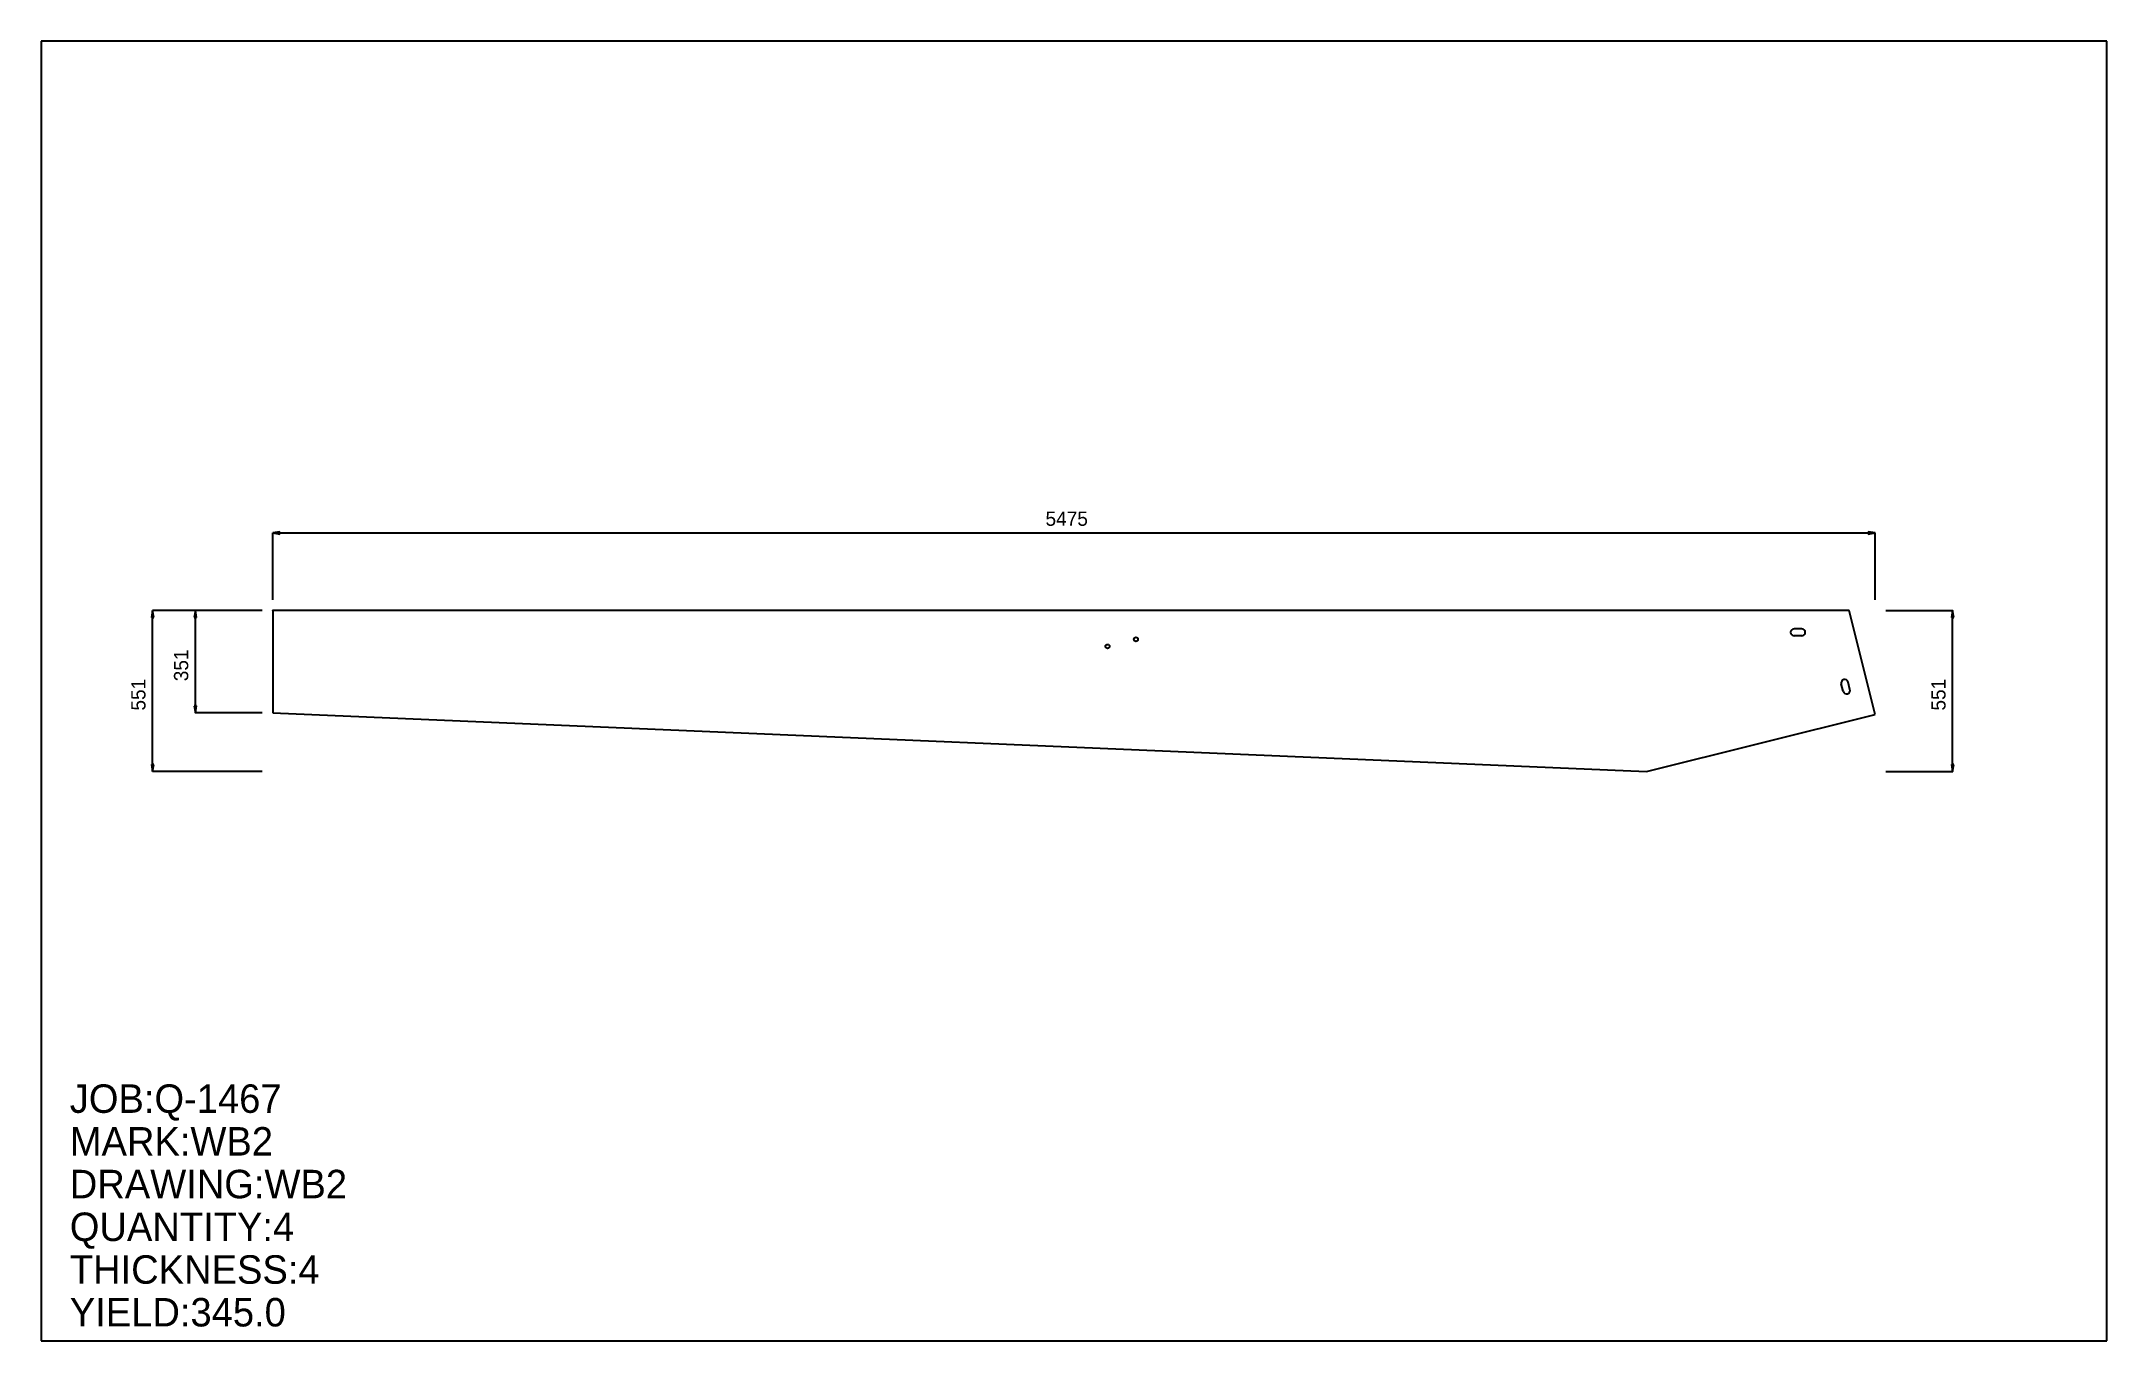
# Model space of a CAD drawing. Extents: x 0 to 7057, y 0 to 4441.
import ezdxf

# ---------------------------------------------------------------- set-up
doc = ezdxf.new("R2010")
doc.units = 0
doc.header["$LTSCALE"] = 0.125
for name, color, linetype in [('2', 7, 'CONTINUOUS'), ('3', 1, 'CONTINUOUS'), ('4', 1, 'CONTINUOUS'), ('5', 7, 'CONTINUOUS'), ('6', 6, 'CONTINUOUS')]:
    doc.layers.add(name, color=color, linetype=linetype)

# ---------------------------------------------------------------- blocks, each defined once
blk = doc.blocks.new('ARROW')
at = {"layer": '2', "linetype": 'CONTINUOUS'}
for p, q in [((0, 0), (-1, 0.166667)), ((-1, 0.166667), (-1, -0.166667)), ((-1, -0.166667), (0, 0))]:
    blk.add_line(p, q, dxfattribs=at)
blk = doc.blocks.new('PLATE')
at = {"layer": '3', "linetype": 'CONTINUOUS'}
for p, q in [((0.000993, 0), (0, -350.68359)), ((5385.9414, 0), (0.000993, 0)), ((5474.9253, -355.93457), (5385.9414, 0)), ((0, -350.68359), (4693.7983, -551.21631)), ((4693.7983, -551.21631), (5474.9253, -355.93457))]:
    blk.add_line(p, q, dxfattribs=at)
at = {"layer": '4', "linetype": 'CONTINUOUS'}
for p, q in [((5223.94189, -63), (5197.94189, -63)), ((5223.94189, -87), (5197.94189, -87)), ((5365.3262, -276.248085), (5359.02026, -251.024384)), ((5388.60962, -270.427215), (5382.30368, -245.203514))]:
    blk.add_line(p, q, dxfattribs=at)
for centre in [(2852.073, -123.16973), (2949.0867, -98.914101)]:
    blk.add_circle(centre, 7, dxfattribs=at)
for centre, start, end in [((5197.94189, -75), 90, -90), ((5223.94189, -75), -90, 90), ((5370.66197, -248.113949), 14.036278, -165.963722), ((5376.96791, -273.33765), -165.963722, 14.036278)]:
    blk.add_arc(centre, 12, start, end, dxfattribs=at)
at = {"layer": '5', "linetype": 'CONTINUOUS'}
for p, q in [((-0.099007, 0), (0.100993, 0)), ((0.000993, -0.1), (0.000993, 0.1))]:
    blk.add_line(p, q, dxfattribs=at)
blk.add_circle((0.000993, 0), 0.1, dxfattribs=at)
at = {"layer": '6', "linetype": 'CONTINUOUS'}
for p, q in [((0, 36.499504), (0, 264.6214)), ((0, 264.57141), (5474.9253, 264.57141)), ((5474.9253, 36.499504), (5474.9253, 264.6214)), ((-36.499462, 0.000003), (-410.61935, 0.000031)), ((-410.56943, -551.21631), (-410.56937, 0.000031)), ((-36.499477, 0.000003), (-264.62137, 0.00002)), ((-264.57141, -350.68356), (-264.57138, 0.00002)), ((5511.4248, -0.000003), (5739.5469, -0.00002)), ((5739.4971, -551.21631), (5739.4971, -0.00002)), ((-36.499504, -350.68359), (-264.6214, -350.68356)), ((-36.499504, -551.21631), (-410.61942, -551.21631)), ((5511.4248, -551.21631), (5739.5469, -551.21631))]:
    blk.add_line(p, q, dxfattribs=at)
at = {"layer": '6', "xscale": 24.333, "yscale": 24.333, "zscale": 24.333}
for p, rotation in [((0, 264.57141), 180), ((-410.56937, 0.000031), 90), ((-264.57138, 0.00002), 90), ((5739.4971, -0.00002), 90), ((-264.57141, -350.68356), 270), ((-410.56943, -551.21631), 270), ((5739.4971, -551.21631), 270)]:
    blk.add_blockref('ARROW', p, dxfattribs=dict(at, rotation=rotation))
blk.add_blockref('ARROW', (5474.9253, 264.57141), dxfattribs=at)
at = {"layer": '5'}
blk.add_text('ZERO', height=0.015, dxfattribs=at).set_placement((0.000993, 0))
at = {"layer": '6'}
blk.add_text('5475', height=48.666, dxfattribs=at).set_placement((2640.1306, 288.90442))
for s, p in [('351', (-288.90439, -242.25751)), ('551', (-434.9024, -342.5239)), ('551', (5715.1641, -342.5239))]:
    blk.add_text(s, height=48.666, rotation=90, dxfattribs=at).set_placement(p)

msp = doc.modelspace()

# ---------------------------------------------------------------- linework, layer by layer
at = {"layer": '5', "linetype": 'CONTINUOUS'}
for p, q in [((7056.5713, 4440.7729), (0, 4440.7729)), ((0, 4440.7729), (0, 0)), ((7056.5713, 0), (7056.5713, 4440.7729)), ((0, 0), (7056.5713, 0))]:
    msp.add_line(p, q, dxfattribs=at)

# ---------------------------------------------------------------- block references
at = {"layer": '2'}
msp.add_blockref('PLATE', (790.823, 2495.9946), dxfattribs=at)

# ---------------------------------------------------------------- texts
at = {"layer": '5'}
for s, p in [('JOB:Q-1467', (97.332001, 778.65594)), ('MARK:WB2', (97.332001, 632.65796)), ('DRAWING:WB2', (97.332001, 486.65997)), ('QUANTITY:4', (97.332001, 340.66199)), ('THICKNESS:4', (97.332001, 194.664)), ('YIELD:345.0', (97.332001, 48.666))]:
    msp.add_text(s, height=97.332, dxfattribs=at).set_placement(p)

doc.saveas('drawing.dxf')
